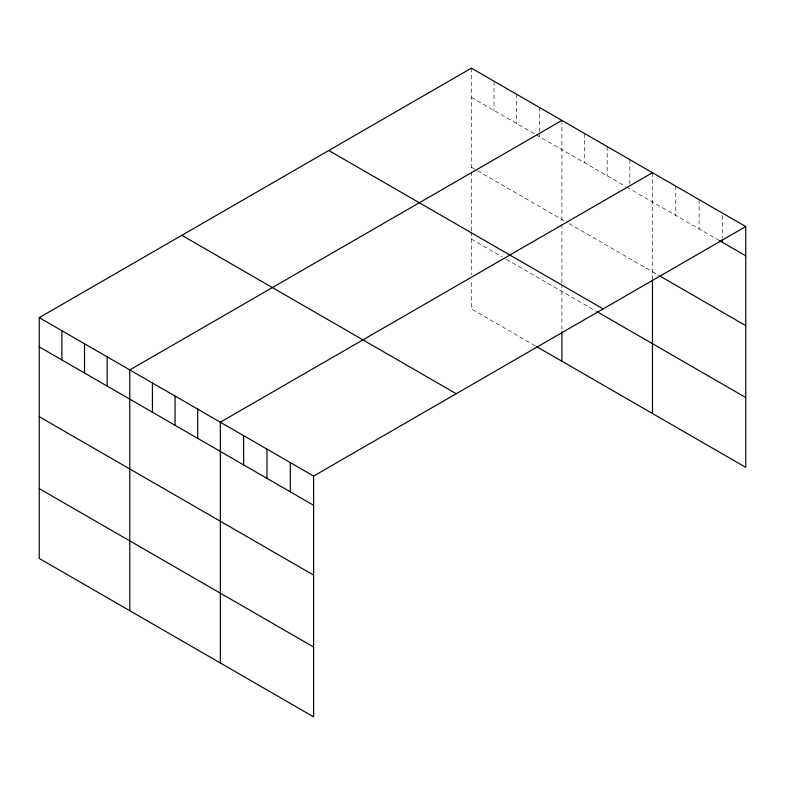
<?xml version="1.0" encoding="UTF-8"?>
<svg xmlns="http://www.w3.org/2000/svg" width="785" height="785" viewBox="0 0 785 785"><rect width="100%" height="100%" fill="white"/><g stroke="black" fill="none" stroke-linecap="round" stroke-linejoin="round"><path stroke-width="0.59" stroke-dasharray="3.92 2.94" d="M471.383 68.158L471.383 170.806M471.383 97.399L535.174 134.225M536.194 134.814L625.714 186.496M626.744 187.095L718.187 239.886M471.383 167.205L476.524 170.178M477.555 170.767L563.983 220.673M569.125 223.637L658.821 275.427M471.383 239.14L502.243 256.96M506.364 259.335L595.874 311.017M535.174 345.783L471.383 308.947L471.383 279.558M722.426 215.541L722.426 237.462M699.111 199.635L699.111 228.877M675.787 186.173L675.787 215.404M652.463 172.71L652.463 278.95M629.825 159.64L629.825 184.004M607.188 146.569L607.188 175.811M584.56 133.499L584.56 162.74M561.923 120.429L561.923 223.077M561.923 224.274L561.923 283.022M561.923 284.219L561.923 330.603M539.285 107.359L539.285 131.723M539.285 132.95L539.285 136.6M516.648 94.298L516.648 123.53M494.01 81.228L494.01 110.459M471.383 172.003L471.383 230.741M471.383 231.938L471.383 274.652"/><path stroke-width="1.18" d="M745.75 226.561L313.617 476.053L313.617 716.842L39.25 558.439L39.25 317.64L471.383 68.158L745.75 226.561L745.75 467.36L536.194 346.371M561.923 120.429L129.79 369.921L129.79 610.71M652.463 172.71L220.34 422.193L220.34 662.982M719.246 240.504L745.75 255.802M659.881 276.045L745.75 325.618M328.778 150.484L603.145 308.897M596.904 311.606L745.75 397.544M181.855 235.314L456.222 393.717M39.25 317.64L313.617 476.053M39.25 346.882L313.617 505.285M39.25 416.698L313.617 575.101M39.25 488.623L313.617 647.026M722.426 239.906L722.426 242.339M652.463 280.147L652.463 413.499M561.923 331.829L561.923 361.228M290.303 462.591L290.303 491.822M266.978 449.118L266.978 478.359M243.654 435.655L243.654 464.897M197.702 409.122L197.702 438.364M175.065 396.052L175.065 425.293M152.427 382.992L152.427 412.223M107.153 356.851L107.153 386.083M84.525 343.781L84.525 373.022M61.887 330.711L61.887 359.952"/></g></svg>
